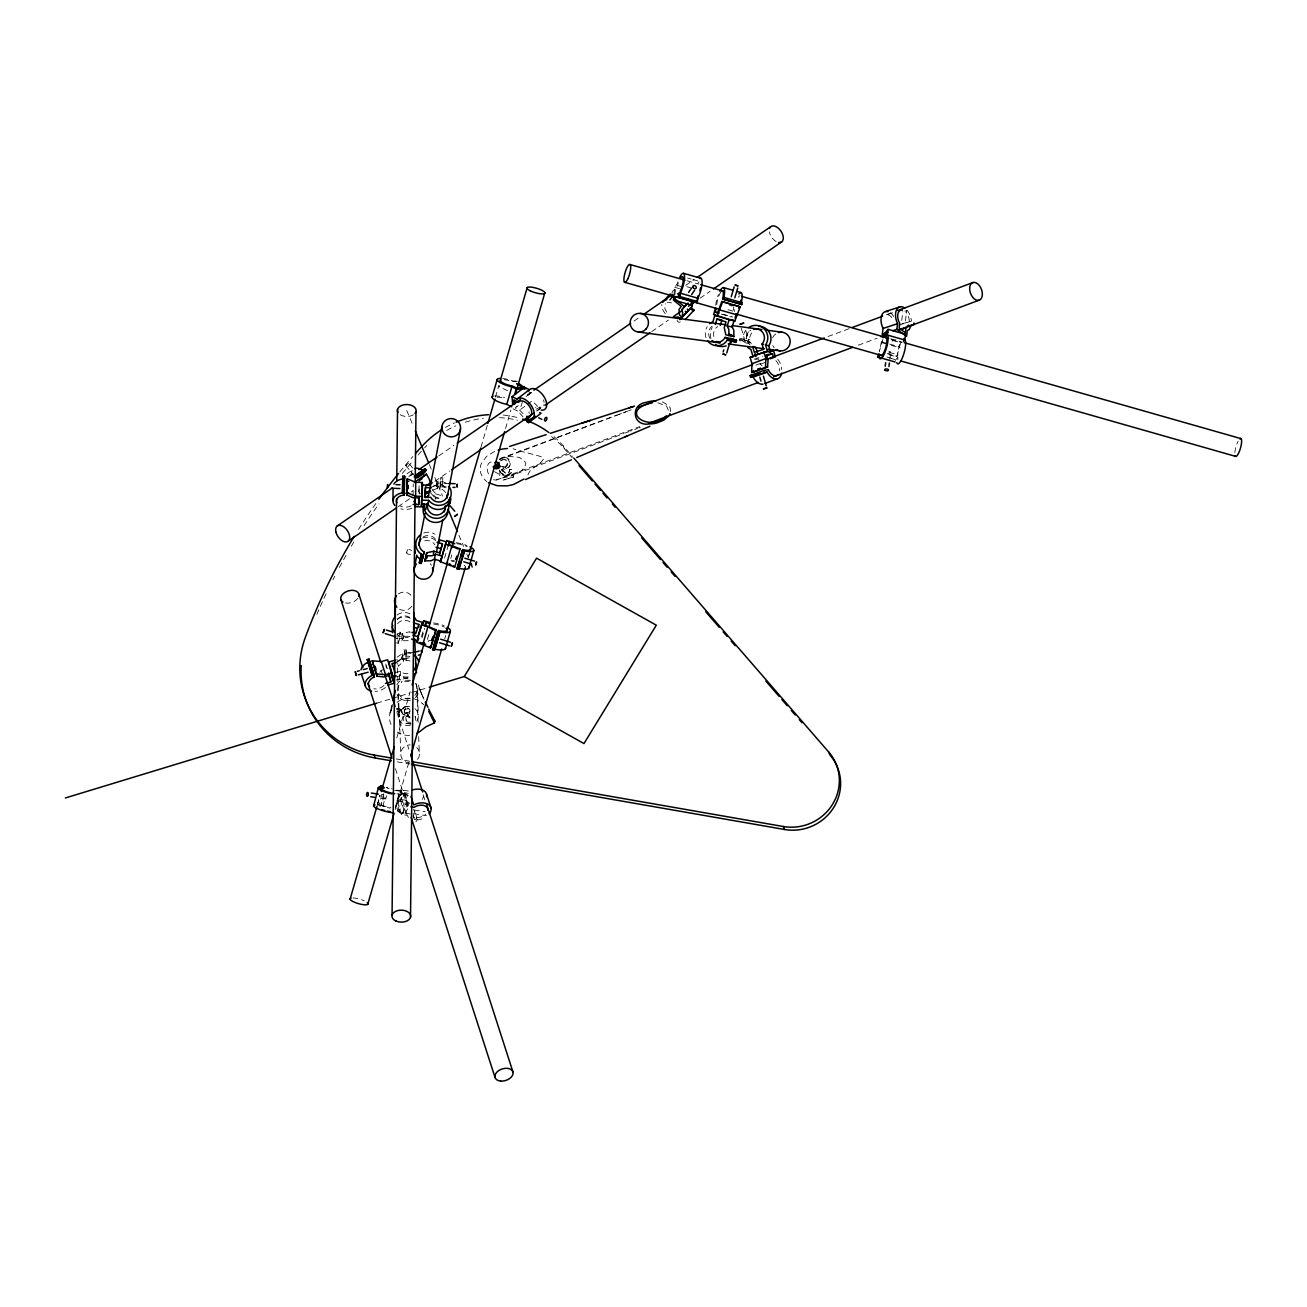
<?xml version="1.0" encoding="UTF-8"?>
<svg xmlns="http://www.w3.org/2000/svg" width="1307" height="1307" viewBox="0 0 1307 1307"><rect width="100%" height="100%" fill="white"/><g stroke="black" fill="none" stroke-linecap="round" stroke-linejoin="round"><path stroke-width="0.75" stroke-dasharray="5 3.75" d="M413.094 495.745L413.224 483.868M419.204 494.03L419.269 486.09M410.447 554.25C403.977 555.589 406.967 546.13 411.525 550.672M407.555 549.561L406.51 553.09M432.748 489.994L437.208 488.573L438.106 481.172L432.013 482.904M437.208 488.573L438.106 481.172M445.589 492.559A9.084 8.855 11 0 0 441.178 489.03L439.936 488.785L440.965 477.692L442.828 477.758L442.42 485.959A12.482 12.171 11 0 1 445.654 487.772M439.936 488.785L440.965 477.692M441.913 485.845L442.828 477.758M401.755 709.881L401.69 711.678A3.921 3.774 -22.7 0 0 405.562 714.929L405.66 715.158A3.921 3.774 -22.7 0 1 401.788 711.907L403.912 706.973L409.336 706.156M405.66 717.674L407.817 714.259L409.941 713.981L407.294 712.789L404.533 713.818L405.284 715.566L410.153 717.902L407.163 715.615L405.66 717.674L406.771 721.529L408.601 722.461L405.807 719.896M409.941 711.874L409.924 709.799L407.196 707.773L404.157 709.685L405.137 713.197L406.885 713.753L409.941 711.874L405.137 713.197M436.62 485.142L436.505 486.661L438.548 486.776M436.505 484.505L436.62 483.002L449.004 483.459M670.475 411.607L670.458 409.385A7.581 7.287 -22.7 0 0 669.919 407.588L669.674 407.081A9.263 8.904 -22.7 0 0 668.694 405.627L662.339 401.772M889.07 354.703L897.844 357.203L897.795 358.183A9.084 2.287 -74.1 0 0 897.974 359.719M392.263 706.107L391.136 711.237M418.763 490.762L419.286 484.096M510.057 463.201C511.936 467.007 501.823 471.941 503.522 467.579L501.382 465.864L505.008 467.4L507.541 465.243L505.94 459.917M674.02 294.696L674.739 287.311L677.124 283.929A12.482 3.153 -74.1 0 1 678.333 280.384M674.967 294.434L675.556 288.373L677.581 285.514A9.084 2.287 -74.1 0 1 678.415 282.753M499.437 459.721L502.411 457.45A5.669 5.457 -22.7 0 1 507.704 458.332L510.171 463.43L509.24 466.877L503.211 470.128L501.839 469.768L506.005 473.689L509.387 471.892L509.485 469.638L511.658 469.18L511.772 471.304M509.387 471.892L509.485 469.638M747.98 343.48L749.434 342.859L745.97 331.014M397.377 633.503C404.19 631.787 406.248 641.819 398.896 637.881M390.777 711.416L392.035 704.342M882.928 339.379L879.35 351.403L882.601 336.177M889.822 359.425L890.704 352.367M901.732 320.444L902.843 311.605M887.159 353.625L896.912 356.403L900.164 341.176M896.912 356.403L900.719 342.646L890.949 339.869M905.441 320.95L906.764 310.347A1.879 0.948 7.1 0 1 904.754 311.033M507.688 463.152L504.322 469.066M390.466 711.057L389.992 712.985A19.066 18.331 -22.7 0 0 392.296 726.937M438.858 498.571L435.166 498.114L435.966 494.013L431.669 488.998M435.215 499.405L435.607 497.363L433.009 494.324M390.483 711.416L390.646 710.207M391.038 708.508L391.969 705.453M377.413 804.557L379.863 794.966M377.576 804.851L379.929 795.914M381.889 794.28L379.079 804.998L377.168 804.818M379.504 805.913L380.5 806.011L383.784 793.496M384.438 806.615L381.448 805.341L383.801 796.404M382.869 806.337L385.206 797.401M395.335 807.612L399.092 793.3L404.026 794.035L399.338 811.908L396.054 811.418M394.632 790.359L399.942 791.143L395.253 809.017L399.338 811.908M401.527 790.8L396.838 808.674L403.259 813.215L407.947 795.342L401.527 790.8L395.694 789.934M407.947 795.342L402.115 794.476L397.426 812.35L403.259 813.215M421.507 636.656L423.697 628.945M421.998 637.93L424.742 628.291M428.794 634.598L426.817 641.525A9.084 2.696 15.9 0 1 428.859 641.476M444.69 638.976L445.671 635.512M444.543 558.105L447.942 546.391M377.282 805.292L380.108 795.489M396.805 737.834L410.169 691.713M481.041 446.961L487.527 424.546M495.467 397.132L498.866 385.385M450.768 558.465L451.781 554.952M395.188 809.523L409.695 759.481M468.102 557.811L469.474 553.024M505.531 428.582L510.874 410.088M468.592 556.553L469.605 553.041M522.392 401.804L521.101 406.232L516.151 406.526M391.267 707.626L392.394 704.457M396.38 642.799L398.161 643.354L397.998 638.976L400.203 632.327L399.076 631.755A9.084 8.822 -2.3 0 1 397.132 629.811M398.161 643.354L400.367 636.705L400.203 632.327M408.274 640.691L401.903 640.757L401.739 636.378L402.768 633.225L409.957 631.738L410.12 636.133L407.653 637.408L402.948 637.62L402.768 633.225M401.903 640.757L402.948 637.62M397.655 708.28C403.291 707.642 398.602 715.109 397.361 712.135M407.163 715.615L408.683 715.256L408.585 716.563M403.961 635.594L402.85 639.107M400.497 709.489L398.978 712.87M408.47 817.398L407.18 815.323L401.347 814.473L396.903 800.734L403.438 790.31L409.287 791.176M410.316 813.967L405.007 813.183L400.579 799.443L404.745 792.81L409.679 793.545M401.347 814.473L407.882 804.05L403.438 790.31M405.007 813.183L408.127 808.216M413.894 817.97L413.241 813.82M415.348 819.848L416.786 817.545L414.58 810.667M413.649 809.082L417.129 819.848L415.397 822.609L413.192 815.748M527.897 474.996C530.364 467.236 539.546 465.668 543.369 459.198L543.173 457.401C533.664 453.986 522.898 452.402 513.128 448.726M408.536 463.25L405.725 465.586L408.519 463.119L412.963 468.282M414.923 695.406L416.819 692.122A9.688 9.312 -22.7 0 0 415.234 683.316M895.344 360.389L897.844 357.203M408.944 708.361L404.157 709.685M413.306 652.683C402.997 651.147 394.159 663.531 410.284 657.339M511.053 472.742L506.217 475.307L501.365 473.134M501.839 469.768L505.891 473.461L509.273 471.664M402.654 708.476L405.758 706.433L409.434 706.401M499.339 459.492L500.695 458.251M397.099 657.143L402.376 653.663L403.455 661.228L398.308 666.309L398.129 661.93L403.291 656.833M397.279 661.522L402.556 658.042L402.376 653.663M500.81 460.652L504.257 459.394M500.908 460.881L502.264 459.427M526.1 396.511L532.308 391.822A9.084 5.13 52.9 0 0 531.132 392.884L524.924 397.573M518.275 405.627L515.17 407.98L519.712 410.186L524.728 415.365M513.096 408.846L518.095 411.264L525.92 405.497M527.473 404.32L532.129 400.808L537.144 405.987L537.389 408.666L535.478 407.474M536.099 409.254L540.118 407.196A9.084 5.13 52.9 0 0 544.055 404.418M537.112 410.79L543.32 406.085M408.846 476.532L413.862 473.069M438.874 455.8L453.888 445.442M527.26 394.763L530.593 392.459M634.009 321.065L640.675 316.457M685.701 285.367L694.05 279.616M398.227 506.626L409.908 498.571M434.921 481.303L449.935 470.928M536.654 411.051L541.653 407.604M651.736 331.602L668.416 320.084M700.095 298.208L710.109 291.298M407.016 473.738L413.061 469.67M409.973 475.764L412.996 473.738M406.836 716.187L408.683 715.256M499.748 459.263L617.345 415.038M399.615 711.629L396.887 711.351M433.548 485.91L438.008 484.472M494.618 451.372L486.563 456.355L481.205 463.887A15.553 14.949 -22.7 0 0 480.617 472.905L482.953 477.839L486.841 481.679M494.569 471.696L500.352 474.964L509.371 475.536A28.754 27.643 -22.7 0 0 513.112 474.849L521.901 470.618L525.414 465.276A6.127 5.881 -22.7 0 0 524.744 461.371L519.451 457.385L509.158 456.421A28.525 27.414 -22.7 0 0 505.417 457.107L503.097 457.793M431.212 486.988L437.306 485.256M502.901 468.935L501.48 469.491L502.836 471.549M516.575 473.722L623.586 433.663M618.75 414.515L621.528 413.469M624.305 412.44L625.694 411.917M628.471 410.872L631.248 409.826M624.975 433.14L629.141 431.588M630.529 431.065L631.918 430.542M637.473 428.467L634.696 429.497M638.862 427.944L640.267 427.422M754.204 359.294L762.88 356.059M500.091 458.659L630.121 410.218M828.001 336.536L850.612 328.106M886.407 314.775L893.955 311.965M755.903 365.094L761.115 363.15M755.528 359.409L758.566 358.886L760.151 364.277L767.078 361.696M496.497 479.963L639.727 426.621M858.323 345.211L877.16 338.186M887.91 314.334L893.351 312.553M901.977 323.679L910.064 321.898M898.693 325.231L911.371 321.081M892.109 341.111L895.752 339.918M751.77 332.958A9.084 8.937 -75.4 0 0 749.728 338.366L749.859 339.624L743.095 341.699L739.925 340.882L739.403 339.085L743.275 337.892L746.428 338.725M739.925 340.882L746.705 338.791L749.859 339.624M751.247 343.823L750.545 342.271L747.392 341.437L744.173 342.434L747.343 343.251M749.483 342.597L750.545 342.271M502.443 477.921C529.417 472.905 498.506 474.343 503.13 480.143L513.618 476.957L512.932 474.719M376.694 703.182L390.319 699.049M392.263 698.444L409.777 693.118M411.721 692.53L427.291 687.792M409.941 716.318L406.983 716.432M410.12 661.048A9.084 8.822 -2.3 0 0 407.376 660.476L406.134 660.59L404.026 649.497L405.84 648.991L407.637 657.176M404.206 653.876L406.003 653.386L405.84 648.991M379.749 672.239A9.084 6.192 -18.2 0 0 381.154 670.328L386.578 668.841L385.875 665.541M394.943 672.746L400.367 671.259A9.084 8.822 -2.3 0 0 408.536 673.53M395.122 677.14L400.546 675.654A9.084 8.822 -2.3 0 0 408.715 677.925M396.282 679.983L399.501 679.117A12.482 12.139 -2.3 0 0 410.627 680.849M402.36 659.48L404.32 658.973L402.36 659.48L401.38 655.934M747.392 341.437L748.094 342.989L749.434 342.859M509.583 469.883L511.756 469.425M410.186 698.477L406.33 698.853A10.162 9.77 -22.7 0 1 401.102 696.729A9.77 9.394 -22.7 0 1 398.178 686.567A10.031 9.655 -22.7 0 1 401.478 682.025M410.904 723.833L405.252 723.049M411.002 724.078L405.35 723.294L403.308 719.847A4.509 4.346 -22.7 0 1 405.562 714.929M408.094 636.297L401.739 636.378M404.026 649.497L405.954 656.212L407.212 656.081A9.084 8.822 -2.3 0 1 409.941 656.653M406.934 652.83L407.457 652.781A12.482 12.139 -2.3 0 1 411.084 653.533M408.503 722.216L410.643 722.281M516.134 381.056L513.226 381.023A12.482 3.088 16.2 0 0 502.542 378.491M517.556 381.742L512.148 381.562A9.084 2.255 16.2 0 0 504.126 379.684M417.129 819.848L417.619 819.865A12.482 8.038 -17.9 0 0 424.808 817.61M416.786 817.545L417.962 817.561A9.084 5.849 -17.9 0 0 425.625 814.196M440.165 481.777L442.044 481.858M436.652 482.986L436.473 486.678L448.84 487.168M436.505 486.661L438.531 486.759M435.607 497.363L438.4 497.575M435.966 494.013L443.204 496.072M385.32 798.887L381.53 798.348M657.846 402.752L666.456 405.987L668.678 410.823M382.167 794.656L383.98 794.917M400.579 799.443L405.889 800.227L409.908 803.511M396.903 800.734L402.736 801.583L404.043 803.658L408.487 805.798M414.319 810.062L425.151 811.663M413.813 813.771L426.441 815.65M396.152 758.893L410.186 761.344M397.393 761.867L409.434 763.974M381.448 805.341L391.005 807.808M389.143 788.742L386.137 787.467L392.263 788.84M504.208 466.713L501.708 466.501M410.578 680.277L404.827 680.277A9.77 9.394 -22.7 0 0 401.38 682.091M440.737 484.685L441.978 484.946A9.084 8.855 11 0 1 446.39 488.475M442.714 481.76L443.22 481.858A12.482 12.171 11 0 1 446.455 483.688M501.888 469.834L503.211 470.128M739.403 339.085L742.556 339.918L743.095 341.699M687.613 278.048L691.125 279.061M692.89 279.551L699.915 281.56M686.992 280.76L698.739 284.109M890.622 338.791L902.369 342.14M891.26 339.608L901.797 342.614M881.882 341.879L887.747 343.561M889.691 344.117L899.461 346.894M686.878 286.723L692.743 288.39M882.503 342.842L887.763 344.345M891.276 345.342L900.066 347.842M677.581 285.514L682.842 287.001M674.739 287.311L679.575 288.7M889.332 352.4L898.105 354.9M727.966 309.71L734.991 311.72M886.799 356.974L894.625 359.213M891.472 358.543L894.985 359.539M722.983 314.235L732.753 317.013M721.382 314.137L731.136 316.915M412.898 816.826L414.352 817.251M396.201 638.404L397.998 638.976M387.313 807.367L389.943 808.232M504.159 459.165L506.038 460.146M396.397 708.296L399.958 709.962M396.576 709.244L399.174 710.404M397.557 710.779L398.423 711.171M526.901 390.826L531.132 392.884M507.557 390.76L498.261 386.251A1.879 1.029 -64.1 0 0 499.601 385.81M400.367 636.705L399.256 636.15A9.084 8.822 -2.3 0 1 397.295 634.205M397.001 634.385L397.181 638.764M408.928 713.263L409.843 713.834M399.942 791.143L404.026 794.035M377.527 803.903L380.5 806.011M406.199 712.789L407.817 714.259M523.061 416.868L518.095 411.264M748.094 342.989L750.104 345.13M509.011 459.917L507.802 458.577A5.669 5.457 -22.7 0 0 502.509 457.679M554.054 436.685A93.777 90.15 -22.7 0 1 563.056 445.671L572.401 456.453M551.538 436.603A93.777 90.15 -22.7 0 1 564.297 448.644L572.319 457.891M430.869 493.098L435.166 498.114M405.725 465.586L413.715 474.898M418.126 491.105L420.282 493.621M500.385 471.745C502.133 476.058 508.537 476.859 511.151 472.971L511.658 469.18M499.552 470.063L500.483 471.99M424.007 699.245L422.569 696.174M423.354 697.856L421.475 693.658M421.981 694.818L419.972 689.671M563.056 445.671L564.297 448.644M513.618 476.957L503.13 480.143M406.755 410.512L412.996 425.412M429.35 464.524L431.686 470.112M434.806 477.561L442.599 496.17M458.953 535.282L463.626 546.457M466.746 553.907L468.298 557.632M421.115 692.792L418.779 686.061M420.527 691.256L420.102 690.063M385.794 664.119L389.47 675.343M381.154 670.328L382.755 675.245M396.952 712.331L408.862 749.238M423.729 796.437L424.84 799.884M404.745 792.81L408.617 804.834M405.889 800.227L408.094 807.105M395.449 768.728L408.601 809.539M402.736 801.583L407.18 815.323M419.694 688.871L419.825 689.263M741.249 328.139L745.284 341.944M406.003 653.386L407.114 657.225M402.556 658.042L403.455 661.228M746.705 338.791L746.558 337.549A9.084 8.937 -75.4 0 1 750.79 330.181M539.203 406.918L539.285 407.947M398.782 717.102L397.704 690.341M416.557 683.708L418.109 722.395M418.681 736.642L419.416 754.972M405.954 656.212L406.134 660.59M400.367 671.259L400.546 675.654M399.501 679.117L399.321 674.722A12.482 12.139 -2.3 0 0 410.447 676.454M397.018 659.251L400.792 752.897M417.309 688.413L418.387 715.141M909.231 321.31L909.231 320.15A9.084 5.342 71.9 0 0 905.947 312.373M358.494 529.466A581.37 558.857 -22.7 0 1 376.514 502.574M399.795 471.99A581.37 558.857 -22.7 0 1 412.816 456.535M445.458 427.438A93.777 90.15 -22.7 0 1 454.542 422.864M503.211 415.054A93.777 90.15 -22.7 0 1 517.833 417.685M424.579 447.811A93.777 90.15 -22.7 0 1 426.85 445.491M446.716 430.428A93.777 90.15 -22.7 0 1 455.8 425.837M465.308 422.226A93.777 90.15 -22.7 0 1 483.296 418.273M499.568 417.668A93.777 90.15 -22.7 0 1 517.474 420.266M316.866 614.388A581.37 558.857 -22.7 0 1 327.583 590.65M332.909 579.834A581.37 558.857 -22.7 0 1 334.739 576.256M339.428 567.336A581.37 558.857 -22.7 0 1 347.254 553.22M351.322 546.244A581.37 558.857 -22.7 0 1 355.488 539.317M364.098 525.626A581.37 558.857 -22.7 0 1 378.932 503.898M402.311 473.395A581.37 558.857 -22.7 0 1 412.734 461.044M418.06 454.983A581.37 558.857 -22.7 0 1 423.468 448.987M414.94 708.688A9.868 9.476 -22.7 0 1 414.711 723.392M410.316 725.45A9.868 9.476 -22.7 0 1 398.782 716.661L398.815 714.782L398.766 716.644A9.868 9.476 -22.7 0 1 409.761 706.63M409.614 735.318A19.197 18.461 -22.7 0 1 403.994 734.926A19.523 18.772 -22.7 0 1 397.377 732.1M390.025 712.985A19.246 18.494 -22.7 0 1 392.084 707.888M397.018 702.3A19.246 18.494 -22.7 0 1 405.464 698.51A19.393 18.641 -22.7 0 1 422.471 703.656M422.488 703.542A19.246 18.494 -22.7 0 1 423.713 704.881M415.299 697.562A11.665 11.208 -22.7 0 0 418.403 685.031A11.763 11.306 -22.7 0 0 416.704 682.221M410.414 700.209A11.665 11.208 -22.7 0 1 404.729 700.372M404.713 700.421A12.008 11.551 -22.7 0 1 398.929 697.268A11.567 11.126 -22.7 0 1 396.985 694.605M396.871 684.933A11.763 11.306 -22.7 0 1 410.12 678.3M415.283 720.353A5.522 5.31 -22.7 0 0 415.218 716.595L415.12 716.367A5.522 5.31 -22.7 0 1 415.169 720.108M411.901 508.276A12.482 8.446 0.4 0 1 400.743 508.815M413.126 490.533A9.084 6.143 0.4 0 1 411.248 491.938M411.133 505.825A9.084 6.143 0.4 0 1 400.285 506.054M411.068 475.389A12.482 7.94 56 0 1 412.604 470.095M777.796 359.278A12.482 7.744 69.6 0 1 781.798 369.734M775.901 360.618A9.084 5.636 69.6 0 1 779.462 370.894M760.151 364.277A9.084 5.636 69.6 0 1 762.03 365.797M745.791 330.295A12.482 12.286 -75.4 0 0 743.209 337.369L743.471 339.787L746.64 340.604L746.379 338.203A12.482 12.286 -75.4 0 1 748.944 331.112M494.732 395.972A12.482 3.088 16.2 0 1 504.616 397.459M497.052 397.23A9.084 2.255 16.2 0 1 504.42 398.276M543.467 399.909A9.084 5.13 52.9 0 1 544.088 402.344M529.449 413.322A1.879 1.029 -64.1 0 1 529.041 411.917M456.127 542.666A12.482 3.088 16.2 0 1 466.877 545.476M451.029 560.229A12.482 3.088 16.2 0 1 454.591 560.85M456.764 543.761A9.084 2.255 16.2 0 1 467.236 546.636M451.683 561.324A9.084 2.255 16.2 0 1 454.232 561.683M464.083 565.278A9.084 2.255 16.2 0 1 465.537 567.091M422.798 537.929A12.482 12.008 12.1 0 1 436.767 541.719M423.86 532.929A12.482 12.008 12.1 0 1 434.888 534.187M423.141 536.948A9.084 8.741 12.1 0 1 435.934 539.742M424.759 540.788A9.084 8.741 12.1 0 1 434.872 544.741M423.174 794.721A9.084 5.849 -17.9 0 1 421.181 800.439M402.115 794.476A12.482 2.549 14.7 0 1 398.325 794.917M399.092 793.3A9.084 1.846 14.7 0 1 396.92 793.855M386.186 795.604A1.879 0.866 -81.6 0 1 386.006 798.218A1.879 0.866 -81.6 0 1 384.732 798.463A1.879 0.866 -81.6 0 1 384.928 795.849M698.085 283.194A9.084 2.287 -74.1 0 1 699.049 281.969M671.912 293.536A12.482 7.711 42.8 0 1 676.977 288.847M665.23 313.598A12.482 7.711 42.8 0 1 661.816 304.433M666.815 312.144A9.084 5.604 42.8 0 1 665.622 303.763M667.191 302.75A9.084 5.604 42.8 0 1 671.586 302.979M680.31 321.816A1.879 1.47 35.1 0 1 677.157 319.921M715.681 305.217A12.482 3.153 -74.1 0 1 718.474 294.434M733.243 310.216A12.482 3.153 -74.1 0 1 733.864 306.639M716.775 304.613A9.084 2.287 -74.1 0 1 720.729 292.213M734.338 311.605A9.084 2.287 -74.1 0 1 734.338 309.612M738.292 297.228A9.084 2.287 -74.1 0 1 740.089 295.839M705.992 337.647A12.482 12.024 -80.7 0 1 707.218 326.636M710.975 338.464A12.482 12.024 -80.7 0 1 712.201 327.453M710.011 338.382A9.084 8.741 -80.7 0 1 712.789 325.59M713.834 336.52A9.084 8.741 -80.7 0 1 717.772 326.407M890.328 312.83A12.482 7.352 71.9 0 1 894.674 318.124M907.156 310.314A12.482 7.352 71.9 0 1 911.371 320.607M887.878 314.807A9.084 5.342 71.9 0 1 893.008 319.365M888.793 351.256A1.879 0.948 7.1 0 1 890.606 352.71A1.879 0.948 7.1 0 1 887.6 352.808M397.197 619.387A12.482 12.139 -2.3 0 1 411.656 618.979M397.018 614.993A12.482 12.139 -2.3 0 1 411.476 614.584M397.557 623.635A9.084 8.822 -2.3 0 1 410.578 622.328M397.377 619.24A9.084 8.822 -2.3 0 1 410.398 617.933M428.549 640.267A12.482 3.709 15.9 0 1 432.192 640.887M433.483 622.933A12.482 3.709 15.9 0 1 444.266 625.857M433.793 624.158A9.084 2.696 15.9 0 1 444.249 627.115M385.467 687.498A12.482 8.512 -18.2 0 1 374.995 691.387M384.046 685.358A9.084 6.192 -18.2 0 1 373.753 688.838M413.388 414.776A9.378 5.98 0.6 0 1 400.138 414.695M776.113 241.566A9.378 5.587 55.4 0 1 769.382 231.911M430.166 563.774A9.378 9.149 11 0 1 431.408 565.31M774.201 347.793A9.378 9.149 -82.4 0 1 772.764 345.587M772.666 337.794A9.378 9.149 -82.4 0 1 775.999 333.742M499.552 470.732A9.378 5.816 69.6 0 1 493.556 479.62M488.475 473.935A9.378 5.816 69.6 0 1 487.821 464.933A9.378 5.816 69.6 0 1 493.164 462.319M352.972 897.958A9.378 2.32 16.2 0 1 364.294 900.85M357.824 598.279A9.378 6.045 -17.9 0 1 344.901 602.87M1234.837 452.549A9.378 2.369 -74.1 0 1 1238.105 441.243M411.803 606.236A9.378 9.116 -2.3 0 1 398.815 608.882M398.39 593.917A9.378 9.116 -2.3 0 1 411.885 596.368M416.802 747.522A9.378 9.116 -2.3 0 1 417.57 759.449M410.022 763.059A9.378 9.116 -2.3 0 1 400.726 753.878A9.378 9.116 -2.3 0 1 410.186 744.81"/><path stroke-width="1.5" d="M392.982 500.532L393.08 488.622M402.817 476.189L402.491 492.853L402.817 476.189L404.68 476.254L404.206 495.01L402.948 495.108A9.084 6.143 0.4 0 0 396.805 502.852M404.206 495.01L404.239 491.53M413.028 504.437L418.665 504.665L419.171 498L413.11 497.755L406.951 495.043L407.229 478.852L415.74 482.283L422.39 482.544L421.491 506.887L414.825 506.626L414.907 496.709M406.951 495.043L407.229 478.852M422.292 496.448L415.626 496.186L415.74 482.283M418.665 504.665L418.714 496.709M392.067 915.014L396.56 499.094M396.756 480.747L397.524 409.385M410.529 917.269L415.071 497.264M415.218 482.986L415.985 411.623M421.507 503.064L422.569 485.011L429.219 485.273L432.013 482.904M424.497 497.412L425.478 487.544L431.539 487.789M425.478 487.544L425.183 497.166L430.804 497.379A9.084 8.855 11 0 0 447.811 493.948M408.127 486.89C408.503 481.564 407.882 492.429 408.258 487.086M457.107 485.322C457.483 480.747 456.846 490.582 457.221 485.959M404.484 478.803L404.68 476.254M422.112 486.253L422.39 482.544M696.223 300.92L694.213 302.325L693.445 301.623L691.076 305.005L673.513 300.006L673.726 297.8M680.522 278.179A9.084 2.287 -74.1 0 1 683.332 279.322A9.084 2.287 -74.1 0 1 680.375 290.84L679.346 297.539L680.522 292.882A12.482 3.153 -74.1 0 0 684.558 276.169A12.482 3.153 -74.1 0 0 679.738 277.215M691.076 305.005L691.403 301.639M673.513 300.006L675.882 296.624L696.909 302.538L697.938 295.856M696.909 302.538L698.085 297.898A12.482 3.153 -74.1 0 0 702.022 283.978A12.482 3.153 -74.1 0 0 699.98 278.571M895.132 361.99L877.569 356.991L879.088 353.723M883.548 334.984L882.339 334.135L883.058 328.433A12.482 7.352 71.9 0 1 881.49 316.033A12.482 7.352 71.9 0 1 887.943 311.654M877.569 356.991L878.974 355.569A12.482 3.153 -74.1 0 0 884.986 352.351A12.482 3.153 -74.1 0 0 887.306 335.033L888.025 329.331L905.588 334.331L904.869 340.032A12.482 3.153 -74.1 0 1 903.186 355.7A12.482 3.153 -74.1 0 1 896.798 362.643M885.215 366.205L885.656 362.676M888.94 366.499L889.381 362.97M911.142 325.231L909.215 329.495L907.319 330.671L906.617 336.373L896.847 329.397L897.566 323.695A12.482 7.352 71.9 0 1 896.488 309.971A12.482 7.352 71.9 0 1 904.836 308.109M903.758 341.503L904.166 338.284M908.659 325.035L906.012 327.502L905.375 332.697L899.151 328.253L899.755 323.417A9.084 5.342 71.9 0 1 897.876 314.056A9.084 5.342 71.9 0 1 902.369 310.069M913.952 322.927L913.756 324.544L910.129 325.721M728.947 335.768L728.8 329.413L727.215 326.08L729.11 319.692L734.077 320.509L732.198 326.897L733.782 330.214L733.93 336.585L725.826 334.804L724.258 327.681L725.973 321.865L716.889 319.104L715.288 324.495M494.814 462.76A4.003 2.859 -69.6 0 1 495.81 462.139L495.957 462.09A4.117 2.908 -69.2 0 1 496.954 461.943L499.111 464.835L497.232 468.51A4.035 3.137 -88.2 0 1 496.84 468.69A3.986 3.104 89.8 0 1 496.186 468.87L494.275 468.2L493.392 466.24L493.54 467.955M422.373 486.041L422.569 485.011M448.007 509.583A12.482 12.171 11 0 1 434.741 522.441A12.482 12.171 11 0 1 423.354 507.753L424.154 503.652A12.482 12.171 11 0 0 437.404 518.34A12.482 12.171 11 0 0 448.007 501.937M414.156 568.921L416.851 555.083M418.779 545.199L424.955 513.553M425.723 509.599L426.883 503.669M428.043 497.738L441.913 426.539M427.013 507.263L427.422 505.221M421.295 504.192L427.944 504.453L428.745 500.369A12.482 12.171 11 0 0 445.965 503.228A12.482 12.171 11 0 0 449.118 486.498M432.764 571.273L435.068 559.412M436.62 551.505L442.795 519.859M444.331 511.952L445.491 506.021M460.521 428.892L447.027 498.098A9.084 8.855 11 0 0 446.765 495.222M449.396 498.882L448.873 501.61L450.082 503.032L446.945 505.58M450.082 503.032L450.882 498.931L449.673 497.526M419.302 562.974L421.507 554.201L419.302 562.974L421.099 563.513L423.092 556.896M421.099 563.513L424.154 551.897L423.027 551.342A9.084 8.741 12.1 0 1 421.001 538.892M423.631 554.397L424.154 551.897M439.087 543.238L439.789 539.905L446.177 541.801L440.802 561.062L434.414 559.167L431.098 560.752L424.742 560.899L426.768 552.763L433.875 551.211L439.691 552.926L442.436 543.843L437.028 542.242M426.229 555.263L426.768 552.763M433.352 553.711L433.875 551.211M434.414 559.167L435.476 554.168L441.88 556.063M439.724 554.299L442.436 543.843M445.997 542.666L446.177 541.801M456.829 556.129L455.816 559.461L456.11 558.579M393.015 700.225L395.368 690.357M738.831 294.059A12.482 3.153 -74.1 0 1 741.526 301.868L741.821 304.596L724.258 299.597L723.964 296.869A12.482 3.153 -74.1 0 0 723.98 287.948A12.482 3.153 -74.1 0 0 719.847 291.379M724.258 299.597L722.591 298.846L722.885 297.637A9.084 2.287 -74.1 0 0 721.725 291.085M741.821 304.596L740.154 303.861L740.448 302.652A9.084 2.287 -74.1 0 0 740.84 300.136M373.753 805.357L378.442 787.484M379.634 789.346L380.582 785.785L383.768 787.124L381.856 786.945A12.482 2.549 14.7 0 0 379.406 789.33A12.482 2.549 14.7 0 0 391.643 793.872M381.285 789.591L382.216 786.03M498.506 468.576L497.264 467.024L498.098 465.129A1.911 1.323 -69 0 1 499.16 464.851L500.091 466.305M416.819 733.358A19.197 18.445 -22.7 0 0 420.021 731.397L425.886 726.839L434.414 722.902L434.872 721.219L431.767 716.857M770.199 358.821L775.41 356.893L773.532 350.521L763.974 352.187L750.104 357.35L751.982 363.722L751.607 372.577L758.91 370.273M763.974 352.187L765.853 358.559L765.477 367.414L751.607 372.577M430.395 622.785L424.056 620.809L421.54 624.86L416.606 642.194L430.542 647.962L433.074 640.136M423.141 623.994L424.056 620.809M425.298 626.363L426.392 622.524L429.97 623.635M422.945 644.171L427.895 626.837L421.54 624.86M430.542 647.962L436.032 629.745L424.791 625.089L426.392 622.524M433.565 638.404L436.032 629.745M434.349 650.298L439.936 631.885L435.002 649.22L434.349 650.298L432.568 649.742L437.502 632.408L438.662 630.529L439.871 630.84A9.084 2.696 15.9 0 0 446.063 628.275M433.712 646.834L438.106 631.428L440.443 632.016A12.482 3.709 15.9 0 0 449.886 631.885A12.482 3.709 15.9 0 0 447.19 627.327M433.728 647.864L438.662 630.529M445.393 648.762L450.343 631.428M426.703 557.337L426.294 558.873L427.095 556.047M453.317 565.8L454.705 567.156L440.328 561.732L446.814 540.592L453.202 542.47M445.883 543.81L446.814 540.592M448.268 546.065L449.396 542.16L454.803 543.761M492.102 397.067L497.183 379.504M446.716 563.627L451.797 546.065L445.409 544.169M350.064 899.265L376.955 806.37M381.252 791.585L394.289 746.542M412.113 684.966L424.35 642.766M428.876 627.099L447.598 562.484M451.814 547.911L480.731 448.056M487.854 423.468L494.912 399.092M499.764 382.347L527.227 287.491M454.705 567.156L460.097 548.809L448.513 544.447L449.396 542.16M469.965 546.849A12.482 3.088 16.2 0 1 473.542 550.982A12.482 3.088 16.2 0 1 464.753 550.933L458.79 569.329L456.993 568.79L462.09 551.227L462.727 549.561L463.936 549.871A9.084 2.255 16.2 0 0 470.34 548.728M459.165 561.863L456.993 568.79M460.701 556.586L462.727 549.561M458.79 569.329L464.246 550.802M511.756 406.804L506.757 404.369L511.854 386.807A12.482 3.088 16.2 0 1 498.98 381.905A12.482 3.088 16.2 0 1 499.813 378.409M514.795 393.881L516.494 388.032L522.457 387.673L516.51 383.67M367.724 904.379L394.06 813.444M410.823 755.56L441.701 648.958M446.553 632.212L465.259 567.597M469.801 551.93L504.633 431.62M513.765 399.877L512.638 403.749L512.034 396.658L524.45 387.264L529.449 389.698A12.482 7.058 52.9 0 1 544.447 397.361A12.482 7.058 52.9 0 1 541.196 410.137M515.448 394.077L544.905 292.605M468.772 568.137L473.853 550.574M715.484 308.174L713.606 314.562L734.779 321.163L740.187 306.851L732.377 304.498M730.613 303.992L721.84 301.492L717.478 313.026L715.174 312.014L716.236 308.403M715.697 315.493L714.831 315.346L712.952 321.734A12.482 12.024 -80.7 0 0 709.766 323.695M717.2 316.147L722.624 301.835L721.84 301.492M720.271 325.312L721.856 319.905L716.889 319.104M731.25 296.771L734.158 286.903M734.812 297.849L737.736 287.948M723.147 351.91L723.735 349.933M735.04 318.042L736.184 314.154M726.741 352.972L729.649 343.071M731.038 341.225L731.577 339.428L736.56 340.245L736.021 342.042L727.264 340.081L736.021 342.042M424.742 560.899L425.379 558.792M476.091 563.758C474.588 568.496 477.692 558.448 476.156 563.284M495.288 466.305L496.807 464.181L497.934 464.491L498 467.056L496.905 467.808L495.288 466.305L497.461 467.775L497.183 465.978L497.264 467.024M413.388 622.736L418.746 624.419L415.724 633.552L411.868 632.343M418.812 638.633L417.946 640.038L417.799 636.721L422.569 622.393L416.214 620.417A12.482 12.139 -2.3 0 0 414.352 617.182M738.831 308.191L739.403 306.491M432.111 639.417L431.751 640.25L432.813 636.738M440.328 561.732L441.554 558.595M460.097 548.809L457.401 548.809L451.797 546.065M680.146 319.316L692.187 306.344L692.808 301.982M499.339 467.792L499.96 466.436M727.444 337.81L724.96 337.418L724.405 338.546A9.084 8.741 -80.7 0 1 711.956 340.539M464.263 676.536L536.573 558.154L656.294 625.187L583.984 743.569L464.263 676.536L429.235 687.188M432.568 649.742L433.172 648.762L435.002 649.22M419.024 480.96L421.834 478.623L421.262 479.44M669.887 299.973L674.02 294.696M688.56 292.376L691.501 288.177M691.697 294.418L694.638 290.219M673.595 300.12L681.159 306.426L678.987 309.498L679.509 315.069L682.107 317.242L682.711 312.879L681.748 309.873L686.665 303.747M689.965 308.615L691.158 307.684L694.033 310.086L693.363 311.033L690.227 308.419M882.601 336.177L888.025 329.331M883.156 337.647L886.603 333.285L885.999 338.105A9.084 2.287 -74.1 0 1 885.264 349.051A9.084 2.287 -74.1 0 1 880.412 354.72M904.918 335.164L905.588 334.331M417.194 477.872L423.239 473.804L426.245 470.226L425.036 468.805L414.254 476.957M425.674 486.024L430.199 482.986L429.513 479.669L426.458 474.114L422.03 477.856M656.147 400.841A28.787 27.676 -22.7 0 0 646.181 402.36C629.892 404.451 632.67 426.752 649.154 423.942A29.309 28.182 -22.7 0 0 656.669 423.011L663.711 420.168L668.4 416.181A11.11 10.685 -22.7 0 0 669.952 413.551M670.164 293.977L662.6 302.146A12.482 7.711 42.8 0 1 666.897 299.744M681.748 309.873L688.037 303.061M679.885 319.512L691.158 307.684M685.211 319.611L694.033 310.086M666.341 415.806C649.873 433.565 616.888 410.594 652.16 402.834M430.101 490.288L425.396 494.128L428.435 492.085M425.69 497.706L428.696 495.255M512.034 396.658L517.033 399.076L529.449 389.698M530.119 416.639L527.015 418.992L528.78 419.514A12.482 7.058 52.9 0 0 532.031 406.755A12.482 7.058 52.9 0 0 517.033 399.076M539.693 412.555L541.098 413.241L528.682 422.618L527.276 421.949L535.037 416.083M523.96 479.048L513.929 484.309A37.135 35.697 -22.7 0 1 506.528 485.877L497.15 485.698L488.393 482.675M337.141 526.051L392.165 488.05M418.861 469.621L437.208 456.944M457.221 443.138L520.594 399.37M533.942 390.156L630.66 323.368M644.008 314.154L672.37 294.581M697.383 277.313L770.771 226.65M348.201 541.18L396.56 507.786M451.601 469.785L533.321 413.355M545.003 405.301L650.069 332.746M673.415 316.621L681.748 310.87M688.43 306.263L695.095 301.656M713.442 288.994L781.831 241.779M414.466 475.928L425.036 468.805M415.675 477.333L426.245 470.226M415.61 478.199L424.677 472.088L422.945 470.52A12.482 7.94 56 0 0 414.564 468.658M414.384 482.25L426.458 474.114M435.476 554.168L432.176 555.753L425.821 555.9M525.414 479.555L571.339 459.835M625.105 436.832L649.873 426.294M576.73 457.532L627.719 435.721M368.901 664.332L370.061 663.858L369.031 659.055L367.234 659.545L372.119 675.409L367.234 659.545M369.031 659.055L373.345 672.174L374.357 676.961L373.198 677.451A9.084 6.192 -18.2 0 0 369.538 686.812M769.725 351.942L773.532 350.521M765.51 356.305L772.437 353.707L773.483 357.301M751.982 363.722L765.853 358.559M637.669 407.425L752.62 364.604M765.804 359.686L824.227 337.925M852.491 327.404L882.65 316.18M897.713 310.56L973.094 282.492M760.641 369.636L767.585 367.038L768.042 360.569L766.343 354.769L772.437 353.707M781.635 373.149A12.482 7.744 69.6 0 1 775.639 379.079A12.482 7.744 69.6 0 1 767.225 372.266L753.159 376.939L750.626 377.38L750.104 375.599L763.974 370.42L768.402 369.652L768.892 370.812A9.084 5.636 69.6 0 0 777.698 374.88M754.531 374.815L759.743 372.887M750.626 377.38L767.029 371.776M649.138 423.109L758.436 382.412M773.515 376.792L852.67 347.319M880.934 336.781L884.708 335.376M899.771 329.772L978.927 300.283A9.378 5.816 69.6 0 0 979.351 285.547A9.378 5.816 69.6 0 0 969.663 288.357A9.378 5.816 69.6 0 0 979.025 300.267M764.726 383.523L776.864 379.014M759.857 368.754C763.762 367.283 755.25 369.603 758.452 369.162M885.558 311.54L900.049 306.802M630.415 407.457L631.689 407.049M883.058 328.433L897.566 323.695M882.339 334.135L888.057 332.272M892.861 330.704L896.847 329.397M898.775 329.87L906.012 327.502M581.713 423.207L634.548 406.118M628.994 407.915L633.291 406.526M546.179 434.643L509.567 446.439M550.443 433.27L590.29 420.429L587.431 421.36M747.767 347.613L750.937 349.475L752.799 355.847L767.421 351.338L770.591 352.171L768.728 345.8A12.482 12.286 -75.4 0 0 758.812 326.211M65.35 797.973L376.694 703.182M414.629 652.307L419.253 651.033M374.292 667.991L372.201 660.803L381.285 661.554L387.705 659.79L394.208 683.267L387.787 685.015M388.783 663.09L388.734 661.979L395.155 660.231M357.285 671.275L359.262 670.736M363.232 669.658L367.218 668.563M418.256 655.199L420.233 654.644M392.41 666.439L392.296 663.515L396.184 662.453M358.249 674.902L368.198 672.19M371.531 672.664L373.345 672.174M372.201 660.803L376.498 673.906L385.581 674.657L392.002 672.909M391.626 675.801L393.08 680.865L392.901 676.471L396.103 675.605M385.451 683.43L390.875 681.96L389.47 675.343L383.637 676.944L376.988 676.176L374.831 669.625M677.483 294.026L678.921 293.127L678.66 295.905L676.65 297.326L675.882 296.624M750.104 357.35L753.486 356.762M765.477 367.414L767.585 367.038M750.104 375.599L753.698 374.962M404.386 492.69L401.968 492.886A12.482 8.446 0.4 0 0 394.877 505.466M449.004 483.459L455.179 483.688M395.907 484.636L400.024 484.799M452.974 487.348L455.032 487.429M391.626 488.214L399.877 488.54M402.703 490.092L404.582 490.158M424.677 491.644L430.738 491.873M422.096 500.107L428.745 500.369M407.13 492.755L415.626 496.186M640.169 313.37L726.006 324.757M732.002 325.557L761.948 329.527M765.935 330.067L781.913 332.19M638.453 332.043L720.304 342.908M728.277 343.97L764.219 348.74M768.206 349.263L780.181 350.864M407.049 481.156L408.732 481.384M370.698 796.747L374.472 797.286M378.393 794.117L371.335 793.055M410.823 806.795L414.107 807.285A9.084 5.849 -17.9 0 1 423.55 805.406A9.084 5.849 -17.9 0 1 427.797 810.389M727.215 326.08L732.198 326.897M354.23 536.344A581.37 558.857 -22.7 0 0 305.348 637.359A93.777 90.15 -22.7 0 0 374.08 755.038L392.133 758.191M412.195 761.687L783.252 826.498A46.889 45.075 -22.7 0 0 832.641 804.197A46.889 45.075 -22.7 0 0 828.72 752.064L573.74 457.989M301.231 665.557A93.777 90.15 -22.7 0 0 375.338 758.011L391.381 760.821M411.444 764.317L784.494 829.488A46.889 45.075 -22.7 0 0 833.899 807.187A46.889 45.075 -22.7 0 0 829.978 755.038L828.736 752.064M459.165 568.365L459.672 568.496A12.482 3.088 16.2 0 0 468.576 567.14M729.633 304.858L732.149 305.609M753.338 329.07A9.084 8.937 -75.4 0 1 762.046 344.002L763.631 344.411M748.601 327.583A12.482 12.286 -75.4 0 1 765.559 344.966L768.728 345.8M724.16 354.295C719.324 353.053 729.371 355.749 724.568 354.54M683.479 273.31L701.042 278.326M723.588 287.605L733.341 290.399M737.246 291.51L741.151 292.621M887.306 335.033L904.869 340.032M630.203 264.586L685.031 280.204M700.683 284.665L724.192 291.363M741.804 296.395L888.662 338.235M904.33 342.695L1241.111 438.662M723.833 297.375L742.343 302.799M722.591 298.846L731.365 301.362M733.129 301.852L740.154 303.861M722.624 301.835L740.187 306.851M680.343 293.225L697.905 298.225M680.016 296.591L697.579 301.59M624.419 282.214L720.369 309.547M736.037 314.007L882.879 355.863M900.507 360.879L1235.327 456.29M719.095 309.759L736.658 314.775M715.174 312.014L719.079 313.125M462.09 551.227L463.887 551.75M435.966 547.241L441.374 548.842M464.786 558.236L474.67 561.144M463.724 561.798L471.647 564.15M420.364 557.975L422.161 558.514M729.992 334.51L731.985 335.164L729.094 334.38M714.831 315.346L729.11 319.692M730.793 335.621L733.93 336.585M729.943 338.219L736.56 340.245M724.96 337.418L731.577 339.428M736.756 285.449C741.575 287.05 731.479 283.848 736.298 285.449M437.502 632.408L439.283 632.964M413.567 627.131L417.145 628.242M440.671 639.188L450.474 642.26M439.528 642.75L449.347 645.821M413.045 635.251L417.799 636.721M386.284 630.023L392.133 631.869M411.64 639.139L417.979 641.116M419.857 642.423L425.625 644.237M385.157 633.601L395.008 636.656M435.476 630.628L427.895 626.837M429.529 646.508L431.098 647.079M731.61 319.758L734.779 321.163M516.494 388.032L512.262 385.973A9.084 2.255 16.2 0 1 503.113 383A9.084 2.255 16.2 0 1 500.891 379.961M511.854 386.807L516.853 389.241L526.198 388.669L519.075 383.801M538.729 417.832L541.817 419.335M449.232 563.725L450.931 564.738M380.582 785.785L382.265 786.977M690.455 304.89L692.187 306.344M672.272 296.591L684.116 306.491M681.078 318.581L677.843 316.882A9.084 5.604 42.8 0 1 673.513 316.964M422.341 472.971L423.239 473.804M454.754 511.217L449.445 505.074M578.985 465.586L592.332 480.976M595.012 484.064L600.354 490.223M603.017 493.294L607.02 497.918M612.362 504.077L615.042 507.149M641.737 537.945L660.427 559.51M663.09 562.582L667.093 567.205M671.112 571.812L675.115 576.436M705.813 611.856L719.16 627.246M723.179 631.869L727.182 636.493M731.185 641.1L735.188 645.723M765.886 681.127L779.25 696.533M781.913 699.604L787.255 705.764M791.258 710.387L795.26 715.011M799.263 719.618L801.943 722.706M421.213 505.237L423.354 507.753M413.796 501.349L415.953 503.849M428.614 709.015L434.872 721.219M427.928 707.267L425.33 702.022L425.804 702.986M428.761 711.449L434.414 722.902M753.159 376.939L753.355 377.429A12.482 7.744 69.6 0 0 762.994 384.176M783.252 826.498L784.494 829.488M415.332 431L428.582 462.662M448.056 509.207L457.401 531.557M470.634 563.219L472.203 566.944M374.08 755.038L375.338 758.011M391.25 674.249L392.427 677.843M393.031 679.656L394.208 683.267M388.424 674.461L390.875 681.96M381.285 661.554L385.581 674.657M370.061 663.858L371.678 668.776M372.201 670.409L374.357 676.961M361.549 674.461L365.225 685.701M426.556 794.133L430.983 807.873M358.722 593.803L380.664 661.816M385.042 675.409L395.073 706.499M410.741 755.07L422.651 791.993M426.409 803.642L512.899 1071.773M410.937 796.322L413.715 804.916A12.482 8.038 -17.9 0 1 427.585 803.985A12.482 8.038 -17.9 0 1 429.938 813.003M340.915 599.701L362.856 667.697M367.871 683.251L391.692 757.08M411.117 817.3L495.092 1077.654M765.559 344.966L767.421 351.338M762.046 344.002L763.631 349.394L754.302 352.253L752.603 346.469L755.773 347.286L757.472 353.086M763.974 370.42L764.497 372.217M763.386 376.138L766.278 386.006M755.021 353.478L755.969 356.664M759.808 377.151L760.952 381.105M392.296 663.515L394.943 672.746M388.734 661.979L392.901 676.471M421.9 652.569L421.262 650.51L421.377 651.343M375.354 667.452L375.158 666.39L376.155 669.887M376.498 673.906L376.988 676.176M499.111 464.835L499.29 465.749L498.947 462.286M753.371 370.469L753.714 372.217M498.081 464.737L498.49 466.681M528.404 419.4L528.682 422.618M524.45 387.264L524.581 388.767M527.276 421.949L526.786 416.296L527.701 416.574A9.084 5.13 52.9 0 0 529.776 406.771A9.084 5.13 52.9 0 0 518.716 402.262L514.484 400.22L514.827 404.092M418.746 624.419L418.877 627.344M413.682 612.46L414.58 634.859M414.744 638.927L415.969 669.462M394.632 600.207L395.368 618.538M378.867 499.274A581.37 558.857 -22.7 0 1 398.521 473.559M415.479 453.513A581.37 558.857 -22.7 0 1 422.226 446.014A93.777 90.15 -22.7 0 1 441.129 430.085M456.11 422.177A93.777 90.15 -22.7 0 1 488.606 414.711M522.62 419.09A93.777 90.15 -22.7 0 1 549.005 432.633M450.425 497.787A12.482 12.171 11 0 1 427.944 504.453M393.881 484.096A12.482 8.446 0.4 0 1 402.082 478.999M408.683 492.902A9.084 6.143 0.4 0 1 405.758 493.262M445.426 505.744A9.084 8.855 11.1 0 1 435.117 514.958A9.084 8.855 11.1 0 1 427.814 503.179M506.757 404.369A12.482 3.088 16.2 0 1 494.961 400.138A12.482 3.088 16.2 0 1 492.919 396.315M420.462 534.759A12.482 12.008 12.1 0 0 421.034 553.972L423.207 555.05L422.145 560.05L419.972 558.971A12.482 12.008 12.1 0 1 417.292 556.439M415.43 553.106A12.482 12.008 12.1 0 1 415.218 545.722M412.832 789.787A12.482 8.038 -17.9 0 1 426.572 796.715M393.636 812.791A12.482 2.549 14.7 0 1 378.115 808.984A12.482 2.549 14.7 0 1 375.011 804.9M389.992 811.565A9.084 1.846 14.7 0 1 387.378 811.124M384.666 810.471A9.084 1.846 14.7 0 1 381.922 809.605M394.681 793.692A9.084 1.846 14.7 0 1 383.31 790.327A9.084 1.846 14.7 0 1 384.193 788.039M429.3 812.791A1.879 0.866 -81.6 0 1 429.382 814.147M700.487 287.899A9.084 2.287 -74.1 0 1 699.833 290.742M688.315 299.009A1.879 1.47 35.1 0 1 686.404 298.829M687.253 309.056A1.879 1.47 35.1 0 1 687.678 311.344A1.879 1.47 35.1 0 1 685.244 311.229M707.806 341.062A12.482 12.024 -80.7 0 0 727.035 340.539L728.113 338.366L733.096 339.183L732.018 341.356A12.482 12.024 -80.7 0 1 729.486 344.035M726.153 345.881A12.482 12.024 -80.7 0 1 715.533 344.509M719.373 342.695A9.084 8.741 -80.7 0 1 716.939 341.339M903.889 328.612A1.879 0.948 7.1 0 1 901.814 328.531M394.404 631.804A12.482 12.139 -2.3 0 1 394.306 617.721M392.819 632.8A12.482 12.139 -2.3 0 1 392.819 625.367M445.475 647.635A12.482 3.709 15.9 0 1 435.509 649.35M416.557 672.288A12.482 12.139 -2.3 0 1 413.78 674.853M414.482 655.411A12.482 12.139 -2.3 0 1 418.697 661.62M415.691 667.273A9.084 8.822 -2.3 0 1 415.904 669.985M415.512 662.878A9.084 8.822 -2.3 0 1 413.404 670.801M371.482 691.076A12.482 8.512 -18.2 0 1 365.094 684.378A12.482 8.512 -18.2 0 1 371.629 675.605L373.867 674.673L369.571 661.571L367.332 662.486A12.482 8.512 -18.2 0 0 360.961 669.903M397.981 412.538A9.378 5.98 0.6 0 1 407.425 404.549A9.378 5.98 0.6 0 1 414.989 413.42M769.594 228.349A9.378 5.587 55.4 0 1 781.21 231.519A9.378 5.587 55.4 0 1 778.596 242.481M432.486 567.712A9.378 9.149 11 0 1 421.36 579.001A9.378 9.149 11 0 1 416.459 563.954M778.351 332.582A9.378 9.149 -82.4 0 1 790.131 342.679A9.378 9.149 -82.4 0 1 776.195 349.508M367.153 902.549A9.378 2.32 16.2 0 1 358.87 903.758A9.378 2.32 16.2 0 1 351.011 898.105M342.94 602.086A9.378 6.045 -17.9 0 1 347.548 591.156A9.378 6.045 -17.9 0 1 358.739 596.449M1239.755 438.858A9.378 2.369 -74.1 0 1 1240.457 448.236A9.378 2.369 -74.1 0 1 1234.968 455.506M396.805 607.183A9.378 9.116 -2.3 0 1 396.495 595.731M498.228 450.098A36.269 34.864 -22.7 0 1 507.492 448.513M387.493 486.825C387.476 490.599 387.852 480.077 387.493 486.825M451.307 646.197L452.451 642.864L451.307 646.197M355.292 671.831L356.272 675.441L355.292 671.831M740.121 324.152L743.667 323.139L740.121 324.152M383.212 632.637L384.34 629.468L383.212 632.637M454.689 516.477L457.417 514.37L454.689 516.477M763.468 388.865L766.85 387.967L763.468 388.865M545.656 420.723A1.879 1.029 -64.1 0 0 546.816 417.717A1.879 1.029 -64.1 0 0 544.66 418.943A1.879 1.029 -64.1 0 0 545.656 420.723M367.839 795.734A1.879 0.866 -81.6 0 0 367.871 792.581A1.879 0.866 -81.6 0 0 366.499 794.77A1.879 0.866 -81.6 0 0 367.839 795.734M692.824 287.034A1.879 1.47 35.1 0 0 695.683 288.537A1.879 1.47 35.1 0 0 695.128 285.743A1.879 1.47 35.1 0 0 692.824 287.034M885.198 370.355A1.879 0.948 7.1 0 0 888.384 370.387A1.879 0.948 7.1 0 0 886.326 368.917A1.879 0.948 7.1 0 0 885.198 370.355M396.054 921.059A9.378 5.98 0.6 0 0 410.659 916.632A9.378 5.98 0.6 0 0 397.197 910.734A9.378 5.98 0.6 0 0 396.054 921.059M335.964 532.292A9.378 5.587 55.4 0 0 347.874 541.408A9.378 5.587 55.4 0 0 344.166 527.129A9.378 5.587 55.4 0 0 335.964 532.292M444.837 434.365A9.378 9.149 11 0 0 460.358 429.856A9.378 9.149 11 0 0 448.481 418.943A9.378 9.149 11 0 0 444.837 434.365M646.164 328.874A9.378 9.149 -82.4 0 0 641.133 313.517A9.378 9.149 -82.4 0 0 630.611 325.737A9.378 9.149 -82.4 0 0 646.164 328.874M530.495 290.938A9.378 2.32 16.2 0 0 544.905 293.193A9.378 2.32 16.2 0 0 532.423 287.311A9.378 2.32 16.2 0 0 530.495 290.938M500.63 1081.085A9.378 6.045 -17.9 0 0 513.014 1072.181A9.378 6.045 -17.9 0 0 498.343 1070.858A9.378 6.045 -17.9 0 0 500.63 1081.085M627.834 278.816A9.378 2.369 -74.1 0 0 629.99 264.422A9.378 2.369 -74.1 0 0 624.109 276.953A9.378 2.369 -74.1 0 0 627.834 278.816"/></g></svg>
